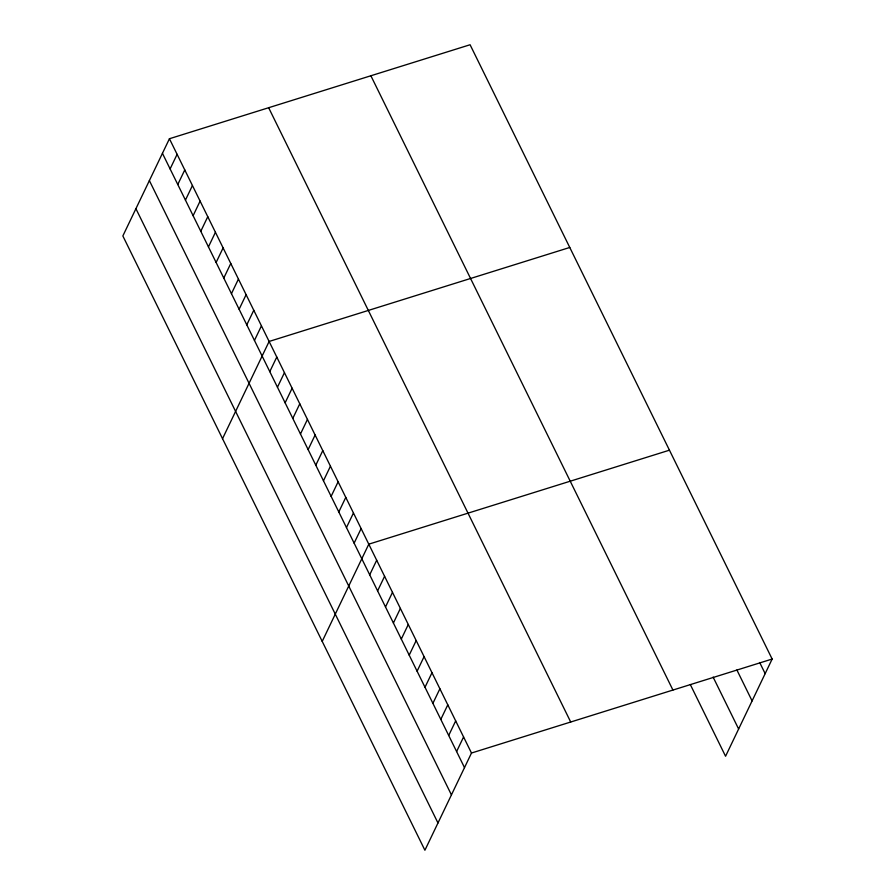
<?xml version="1.0" encoding="UTF-8"?>
<svg xmlns="http://www.w3.org/2000/svg" width="895" height="895" viewBox="0 0 895 895"><rect width="100%" height="100%" fill="white"/><g stroke="black" fill="none" stroke-linecap="round" stroke-linejoin="round"><path stroke-width="1.34" d="M169.435 138.736L122.85 235.956L424.912 850.25L471.486 753.031L772.15 659.044L470.088 44.75L169.435 138.736L471.486 753.031M170.117 168.92L177.098 154.332M177.781 184.504L184.773 169.927M185.444 200.1L192.436 185.511M193.119 215.695L200.1 201.106M200.782 231.29L207.774 216.702M208.445 246.886L215.438 232.297M216.12 262.481L223.112 247.893M223.784 278.065L230.776 263.488M231.458 293.661L238.439 279.072M239.122 309.256L246.114 294.668M246.785 324.851L253.777 310.263M254.46 340.447L261.441 325.858M222.531 438.673L269.115 341.454L569.768 247.467M269.787 371.638L276.779 357.049M277.461 387.222L284.453 372.633M285.125 402.817L292.117 388.229M292.799 418.412L299.78 403.824M300.463 434.008L307.455 419.419M308.126 449.603L315.118 435.015M315.801 465.199L322.782 450.61M323.464 480.783L330.456 466.194M331.128 496.378L338.12 481.79M338.802 511.974L345.783 497.385M346.466 527.569L353.458 512.98M354.129 543.164L361.121 528.576M322.211 641.391L368.796 544.171L669.449 450.185M369.702 574.825L376.694 560.236M377.6 590.89L384.593 576.302M385.499 606.955L392.491 592.367M393.397 623.021L400.389 608.432M401.296 639.086L408.288 624.497M409.205 655.151L416.186 640.563M417.104 671.216L424.085 656.628M425.002 687.282L431.994 672.693M432.9 703.347L439.892 688.758M440.799 719.412L447.791 704.824M448.697 735.477L455.689 720.889M456.595 751.543L463.588 736.965M772.15 659.044L725.565 756.264L690.325 684.585M759.687 662.501L765.158 673.633M736.898 669.997L752.091 700.897M713.114 677.09L738.632 729M370.877 75.762L672.928 690.056M268.657 107.724L570.708 722.008M162.442 153.325L464.505 767.608M149.375 180.589L451.438 794.883M135.917 208.692L437.968 822.975"/></g></svg>
